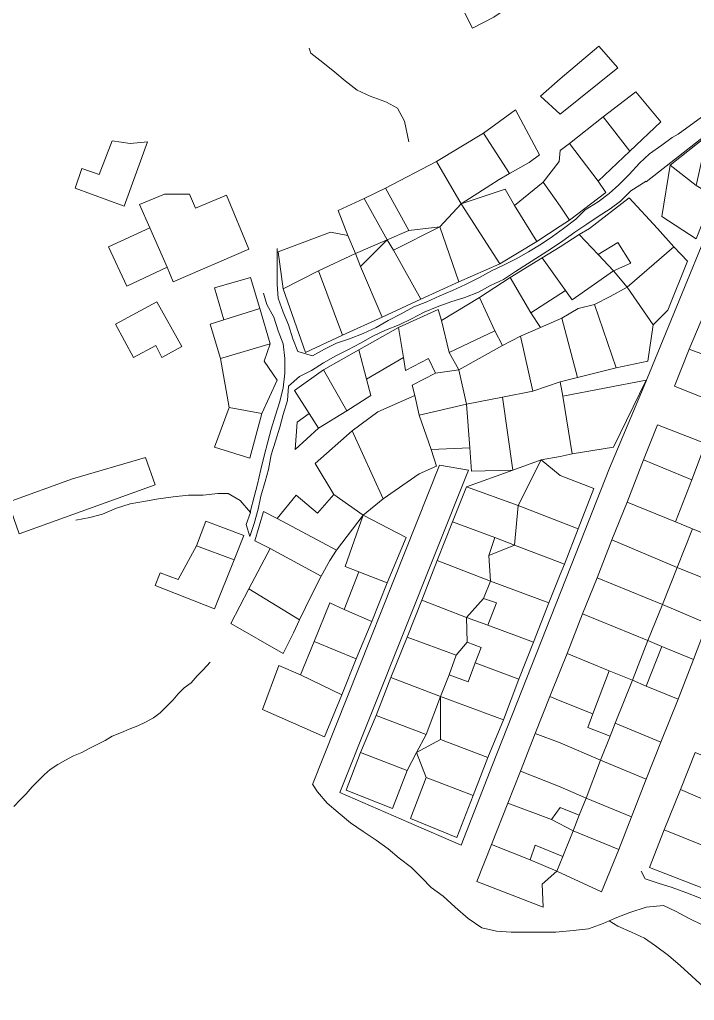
# Model space of a CAD drawing. Header units: inches. Extents: x 1138763 to 1140867, y 1050756 to 1053008.
# Drawn here: x 1140364.6 to 1140462.7, y 1051376.2 to 1051518.7 of the extents above; entities that cross this region are included whole.
import ezdxf

# ---------------------------------------------------------------- set-up
doc = ezdxf.new("R2010")
doc.units = ezdxf.units.IN
doc.header["$MEASUREMENT"] = 0
for name, color, linetype, lineweight in [('LimEdif_AM', 44, 'Continuous', 5), ('ViaPrin_AM', 1, 'Continuous', 15), ('ViaSec_AM', 1, 'Continuous', 18)]:
    doc.layers.add(name, color=color, linetype=linetype, lineweight=lineweight)

msp = doc.modelspace()

# ---------------------------------------------------------------- linework, layer by layer
at = {"layer": 'LimEdif_AM'}
for points in [[(1140430.44, 1051517.5), (1140428.56, 1051521.25), (1140433.31, 1051523.5), (1140432.06, 1051525.87), (1140435.44, 1051527.62), (1140438.44, 1051521.62), (1140436.31, 1051521), (1140433.56, 1051519.12), (1140430.44, 1051517.5)], [(1140443.19, 1051505), (1140440.31, 1051507.62), (1140443.19, 1051510.12), (1140448.81, 1051514.87), (1140451.56, 1051511.75), (1140443.19, 1051505)], [(1140449.44, 1051504.62), (1140454.19, 1051508.25), (1140457.81, 1051503.87), (1140453.31, 1051499.62), (1140449.44, 1051504.62)], [(1140432.06, 1051502.25), (1140436.69, 1051505.62), (1140440.19, 1051499.12), (1140438.69, 1051498), (1140435.81, 1051496.37), (1140432.06, 1051502.25)], [(1140444.56, 1051500.75), (1140449.44, 1051504.62), (1140453.31, 1051499.62), (1140448.69, 1051495.25), (1140444.56, 1051500.75)], [(1140425.19, 1051498.12), (1140432.06, 1051502.25), (1140435.81, 1051496.37), (1140434.31, 1051495.5), (1140428.81, 1051492), (1140425.19, 1051498.12)], [(1140459.19, 1051497.62), (1140464.56, 1051501.87), (1140462.94, 1051494.62), (1140459.19, 1051497.62)], [(1140379.81, 1051491.62), (1140372.69, 1051494.25), (1140373.69, 1051497.12), (1140376.19, 1051496.25), (1140378.06, 1051501.12), (1140380.69, 1051500.75), (1140383.19, 1051501), (1140379.81, 1051491.62)], [(1140448.69, 1051495.25), (1140449.81, 1051493.62), (1140444.56, 1051489.62), (1140443.19, 1051491.62), (1140440.69, 1051495.12), (1140443.06, 1051498.12), (1140443.19, 1051499.75), (1140444.56, 1051500.75), (1140448.69, 1051495.25)], [(1140417.81, 1051494.25), (1140425.19, 1051498.12), (1140428.81, 1051492), (1140425.69, 1051488.62), (1140421.19, 1051488.12), (1140417.81, 1051494.25)], [(1140462.94, 1051494.62), (1140465.44, 1051493.12), (1140462.94, 1051486.87), (1140457.94, 1051490.12), (1140459.19, 1051497.62), (1140462.94, 1051494.62)], [(1140414.69, 1051492.75), (1140417.81, 1051494.25), (1140421.19, 1051488.12), (1140418.06, 1051486.75), (1140414.69, 1051492.75)], [(1140436.56, 1051491.75), (1140440.69, 1051495.12), (1140443.19, 1051491.62), (1140444.56, 1051489.62), (1140443.19, 1051488.75), (1140439.81, 1051486.5), (1140436.56, 1051491.75)], [(1140386.06, 1051482.75), (1140383.56, 1051488.5), (1140382.06, 1051491.87), (1140385.69, 1051493.37), (1140389.31, 1051493.37), (1140390.19, 1051491.37), (1140394.69, 1051493.25), (1140397.94, 1051485.37), (1140386.94, 1051480.62), (1140386.06, 1051482.75)], [(1140428.81, 1051492), (1140435.19, 1051494.12), (1140436.56, 1051491.75), (1140439.81, 1051486.5), (1140434.44, 1051483.25), (1140428.81, 1051492)], [(1140445.94, 1051487.5), (1140447.44, 1051488.37), (1140453.19, 1051492.87), (1140457.31, 1051488.37), (1140459.69, 1051485.75), (1140452.94, 1051479.87), (1140450.94, 1051482.25), (1140453.44, 1051483.37), (1140451.56, 1051486.37), (1140448.69, 1051484.62), (1140445.94, 1051487.5)], [(1140412.31, 1051487.37), (1140410.94, 1051491), (1140414.69, 1051492.75), (1140418.06, 1051486.75), (1140413.44, 1051484.75), (1140412.31, 1051487.37)], [(1140428.81, 1051492), (1140434.44, 1051483.25), (1140428.44, 1051480.62), (1140425.69, 1051488.62), (1140428.81, 1051492)], [(1140425.69, 1051488.62), (1140418.94, 1051485.25), (1140418.06, 1051486.75), (1140421.19, 1051488.12), (1140425.69, 1051488.62)], [(1140425.69, 1051488.62), (1140428.44, 1051480.62), (1140422.94, 1051478.12), (1140418.94, 1051485.25), (1140425.69, 1051488.62)], [(1140386.06, 1051482.75), (1140380.19, 1051480), (1140377.56, 1051485.75), (1140383.56, 1051488.5), (1140386.06, 1051482.75)], [(1140413.44, 1051484.75), (1140408.06, 1051482.25), (1140402.94, 1051479.62), (1140402.19, 1051485), (1140409.81, 1051487.87), (1140412.31, 1051487.37), (1140413.44, 1051484.75)], [(1140448.69, 1051484.62), (1140450.94, 1051482.25), (1140444.94, 1051478), (1140443.94, 1051479.37), (1140440.56, 1051484.12), (1140443.19, 1051485.75), (1140445.94, 1051487.5), (1140448.69, 1051484.62)], [(1140418.06, 1051486.75), (1140414.19, 1051482.87), (1140413.44, 1051484.75), (1140418.06, 1051486.75)], [(1140418.94, 1051485.25), (1140422.94, 1051478.12), (1140417.31, 1051475.5), (1140414.19, 1051482.87), (1140418.06, 1051486.75), (1140418.94, 1051485.25)], [(1140450.94, 1051482.25), (1140448.69, 1051484.62), (1140451.56, 1051486.37), (1140453.44, 1051483.37), (1140450.94, 1051482.25)], [(1140459.69, 1051485.75), (1140461.69, 1051483.62), (1140458.81, 1051476.5), (1140456.69, 1051474.37), (1140452.94, 1051479.87), (1140459.69, 1051485.75)], [(1140414.19, 1051482.87), (1140417.31, 1051475.5), (1140411.56, 1051472.87), (1140408.06, 1051482.25), (1140413.44, 1051484.75), (1140414.19, 1051482.87)], [(1140435.94, 1051481.25), (1140440.56, 1051484.12), (1140443.94, 1051479.37), (1140438.94, 1051476.12), (1140435.94, 1051481.25)], [(1140408.06, 1051482.25), (1140411.56, 1051472.87), (1140406.19, 1051470.37), (1140402.94, 1051479.62), (1140408.06, 1051482.25)], [(1140452.94, 1051479.87), (1140450.44, 1051478.5), (1140448.19, 1051477.37), (1140445.81, 1051476.75), (1140443.44, 1051475.37), (1140440.31, 1051474), (1140438.94, 1051476.12), (1140443.94, 1051479.37), (1140444.94, 1051478), (1140450.94, 1051482.25), (1140452.94, 1051479.87)], [(1140399.56, 1051476.75), (1140394.31, 1051475.12), (1140392.94, 1051479.75), (1140398.19, 1051481.25), (1140399.56, 1051476.75)], [(1140431.44, 1051478.37), (1140435.94, 1051481.25), (1140438.94, 1051476.12), (1140440.31, 1051474), (1140437.44, 1051472.75), (1140434.81, 1051471.37), (1140433.69, 1051473.5), (1140431.44, 1051478.37)], [(1140452.94, 1051479.87), (1140456.69, 1051474.37), (1140455.94, 1051469.12), (1140451.31, 1051468.12), (1140448.19, 1051477.37), (1140450.44, 1051478.5), (1140452.94, 1051479.87)], [(1140385.31, 1051469.62), (1140384.44, 1051471.37), (1140381.19, 1051469.62), (1140378.56, 1051474.5), (1140384.56, 1051477.75), (1140388.19, 1051471.25), (1140385.31, 1051469.62)], [(1140425.94, 1051475), (1140431.44, 1051478.37), (1140433.69, 1051473.5), (1140427.06, 1051470.37), (1140425.94, 1051475)], [(1140448.19, 1051477.37), (1140451.31, 1051468.12), (1140445.69, 1051466.75), (1140443.44, 1051475.37), (1140445.81, 1051476.75), (1140448.19, 1051477.37)], [(1140399.56, 1051476.75), (1140401.06, 1051471.62), (1140393.81, 1051469.5), (1140392.31, 1051474.5), (1140394.31, 1051475.12), (1140399.56, 1051476.75)], [(1140419.69, 1051474), (1140425.44, 1051476.62), (1140425.94, 1051475), (1140427.06, 1051470.37), (1140428.44, 1051467.87), (1140425.06, 1051467.37), (1140424.06, 1051469.5), (1140420.69, 1051467.75), (1140420.44, 1051469.62), (1140419.69, 1051474)], [(1140471.19, 1051473.62), (1140469.56, 1051469.62), (1140468.56, 1051468.37), (1140461.94, 1051470.87), (1140464.19, 1051476.25), (1140471.19, 1051473.62)], [(1140443.44, 1051475.37), (1140445.69, 1051466.75), (1140443.19, 1051466.12), (1140439.19, 1051464.75), (1140437.44, 1051472.75), (1140440.31, 1051474), (1140443.44, 1051475.37)], [(1140413.94, 1051470.75), (1140419.69, 1051474), (1140420.44, 1051469.62), (1140415.06, 1051466.5), (1140413.94, 1051470.75)], [(1140434.81, 1051471.37), (1140428.44, 1051467.87), (1140427.06, 1051470.37), (1140433.69, 1051473.5), (1140434.81, 1051471.37)], [(1140401.06, 1051471.62), (1140400.19, 1051469.12), (1140402.06, 1051466.37), (1140399.81, 1051461.5), (1140395.06, 1051462.37), (1140393.81, 1051469.5), (1140401.06, 1051471.62)], [(1140437.44, 1051472.75), (1140439.19, 1051464.75), (1140434.81, 1051463.87), (1140429.56, 1051462.87), (1140428.44, 1051467.87), (1140434.81, 1051471.37), (1140437.44, 1051472.75)], [(1140408.81, 1051467.87), (1140413.94, 1051470.75), (1140415.06, 1051466.5), (1140415.69, 1051464.12), (1140412.19, 1051461.87), (1140408.81, 1051467.87)], [(1140468.56, 1051468.37), (1140466.94, 1051462.62), (1140459.81, 1051465.5), (1140461.94, 1051470.87), (1140468.56, 1051468.37)], [(1140412.19, 1051461.87), (1140408.06, 1051459.37), (1140406.69, 1051461.5), (1140404.56, 1051464.87), (1140408.81, 1051467.87), (1140412.19, 1051461.87)], [(1140428.44, 1051467.87), (1140429.56, 1051462.87), (1140422.69, 1051461.25), (1140422.06, 1051464.12), (1140421.69, 1051465.62), (1140425.06, 1051467.37), (1140428.44, 1051467.87)], [(1140443.19, 1051466.12), (1140443.56, 1051464), (1140444.94, 1051455.62), (1140443.19, 1051455.25), (1140440.44, 1051454.75), (1140436.31, 1051453.25), (1140434.81, 1051463.87), (1140439.19, 1051464.75), (1140443.19, 1051466.12)], [(1140443.56, 1051464), (1140455.69, 1051466.37), (1140450.94, 1051456.62), (1140444.94, 1051455.62), (1140443.56, 1051464)], [(1140422.69, 1051461.25), (1140424.44, 1051456.25), (1140425.19, 1051453.87), (1140422.69, 1051452.75), (1140417.44, 1051449.12), (1140412.94, 1051459), (1140416.69, 1051461.75), (1140422.06, 1051464.12), (1140422.69, 1051461.25)], [(1140429.56, 1051462.87), (1140430.06, 1051456.5), (1140424.44, 1051456.25), (1140422.69, 1051461.25), (1140429.56, 1051462.87)], [(1140434.81, 1051463.87), (1140436.31, 1051453.25), (1140430.31, 1051453.12), (1140430.06, 1051456.5), (1140429.56, 1051462.87), (1140434.81, 1051463.87)], [(1140399.81, 1051461.5), (1140398.06, 1051455), (1140392.94, 1051456.62), (1140395.06, 1051462.37), (1140399.81, 1051461.5)], [(1140408.06, 1051459.37), (1140404.69, 1051456.25), (1140404.94, 1051460.25), (1140406.69, 1051461.5), (1140408.06, 1051459.37)], [(1140410.31, 1051449.75), (1140407.56, 1051454.25), (1140412.94, 1051459), (1140417.44, 1051449.12), (1140414.56, 1051446.75), (1140410.31, 1051449.75)], [(1140455.31, 1051454.75), (1140457.31, 1051459.87), (1140464.31, 1051457.12), (1140462.31, 1051451.87), (1140455.31, 1051454.75)], [(1140364.56, 1051444), (1140362.94, 1051448.62), (1140372.31, 1051452), (1140382.94, 1051455.12), (1140384.31, 1051451.12), (1140364.56, 1051444)], [(1140440.44, 1051454.75), (1140437.06, 1051448.12), (1140429.56, 1051450.87), (1140436.31, 1051453.25), (1140440.44, 1051454.75)], [(1140440.44, 1051454.75), (1140443.19, 1051452.5), (1140448.06, 1051450.62), (1140445.81, 1051444.75), (1140443.19, 1051445.75), (1140437.06, 1051448.12), (1140440.44, 1051454.75)], [(1140462.31, 1051451.87), (1140459.94, 1051445.75), (1140452.94, 1051448.62), (1140455.31, 1051454.75), (1140462.31, 1051451.87)], [(1140437.06, 1051448.12), (1140436.56, 1051442.37), (1140433.69, 1051443.5), (1140427.56, 1051445.75), (1140429.56, 1051450.87), (1140437.06, 1051448.12)], [(1140414.56, 1051446.75), (1140410.69, 1051441.62), (1140402.06, 1051446.25), (1140404.81, 1051449.62), (1140407.94, 1051447), (1140410.31, 1051449.75), (1140414.56, 1051446.75)], [(1140459.94, 1051445.75), (1140462.44, 1051444.75), (1140460.19, 1051439.12), (1140450.69, 1051443.12), (1140452.94, 1051448.62), (1140459.94, 1051445.75)], [(1140401.06, 1051441.87), (1140398.81, 1051443), (1140400.06, 1051447.25), (1140402.06, 1051446.25), (1140410.69, 1051441.62), (1140409.69, 1051440.12), (1140408.44, 1051437.87), (1140401.06, 1051441.87)], [(1140445.81, 1051444.75), (1140443.81, 1051439.62), (1140436.56, 1051442.37), (1140437.06, 1051448.12), (1140443.19, 1051445.75), (1140445.81, 1051444.75)], [(1140390.31, 1051442.25), (1140391.69, 1051445.87), (1140397.19, 1051443.75), (1140395.81, 1051440.25), (1140390.31, 1051442.25)], [(1140413.94, 1051438.5), (1140411.94, 1051439.25), (1140414.56, 1051446.75), (1140420.81, 1051443.5), (1140418.06, 1051436.87), (1140413.94, 1051438.5)], [(1140433.69, 1051443.5), (1140432.81, 1051440.87), (1140433.06, 1051437.12), (1140425.31, 1051440.12), (1140427.56, 1051445.75), (1140433.69, 1051443.5)], [(1140462.44, 1051444.75), (1140464.56, 1051443.87), (1140468.94, 1051442.12), (1140466.69, 1051436.5), (1140460.19, 1051439.12), (1140462.44, 1051444.75)], [(1140436.56, 1051442.37), (1140432.81, 1051440.87), (1140433.69, 1051443.5), (1140436.56, 1051442.37)], [(1140460.19, 1051439.12), (1140458.06, 1051433.75), (1140448.56, 1051437.62), (1140450.69, 1051443.12), (1140460.19, 1051439.12)], [(1140395.81, 1051440.25), (1140392.94, 1051433.12), (1140384.31, 1051436.5), (1140385.06, 1051438.37), (1140387.69, 1051437.37), (1140390.31, 1051442.25), (1140395.81, 1051440.25)], [(1140408.44, 1051437.87), (1140407.06, 1051435.12), (1140405.31, 1051431.5), (1140397.94, 1051436), (1140401.06, 1051441.87), (1140408.44, 1051437.87)], [(1140436.56, 1051442.37), (1140443.81, 1051439.62), (1140443.19, 1051438.12), (1140441.56, 1051434), (1140433.06, 1051437.12), (1140432.81, 1051440.87), (1140436.56, 1051442.37)], [(1140433.06, 1051437.12), (1140432.06, 1051434.62), (1140429.56, 1051431.87), (1140423.06, 1051434.37), (1140425.31, 1051440.12), (1140433.06, 1051437.12)], [(1140466.69, 1051436.5), (1140464.56, 1051431), (1140458.06, 1051433.75), (1140460.19, 1051439.12), (1140466.69, 1051436.5)], [(1140418.06, 1051436.87), (1140415.81, 1051431.25), (1140411.81, 1051433), (1140413.94, 1051438.5), (1140418.06, 1051436.87)], [(1140458.06, 1051433.75), (1140455.94, 1051428.5), (1140446.44, 1051432.37), (1140448.56, 1051437.62), (1140458.06, 1051433.75)], [(1140405.31, 1051431.5), (1140404.44, 1051429.62), (1140402.94, 1051426.62), (1140395.31, 1051431), (1140397.94, 1051436), (1140405.31, 1051431.5)], [(1140433.06, 1051437.12), (1140441.56, 1051434), (1140439.31, 1051428.25), (1140432.69, 1051430.75), (1140433.94, 1051434), (1140432.06, 1051434.62), (1140433.06, 1051437.12)], [(1140429.56, 1051431.87), (1140429.69, 1051428.25), (1140428.06, 1051426.37), (1140420.94, 1051429), (1140423.06, 1051434.37), (1140429.56, 1051431.87)], [(1140432.06, 1051434.62), (1140433.94, 1051434), (1140432.69, 1051430.75), (1140429.56, 1051431.87), (1140432.06, 1051434.62)], [(1140415.81, 1051431.25), (1140413.56, 1051425.87), (1140407.44, 1051428.37), (1140409.69, 1051434), (1140411.81, 1051433), (1140415.81, 1051431.25)], [(1140464.56, 1051431), (1140462.56, 1051425.75), (1140457.94, 1051427.62), (1140455.94, 1051428.5), (1140458.06, 1051433.75), (1140464.56, 1051431)], [(1140432.69, 1051430.75), (1140439.31, 1051428.25), (1140437.19, 1051422.87), (1140430.81, 1051425.25), (1140431.69, 1051427.5), (1140429.69, 1051428.25), (1140429.56, 1051431.87), (1140432.69, 1051430.75)], [(1140455.94, 1051428.5), (1140453.69, 1051422.75), (1140450.31, 1051424.12), (1140444.19, 1051426.62), (1140446.44, 1051432.37), (1140455.94, 1051428.5)], [(1140428.06, 1051426.37), (1140427.06, 1051423.5), (1140425.81, 1051420.37), (1140418.56, 1051423.12), (1140420.94, 1051429), (1140428.06, 1051426.37)], [(1140413.56, 1051425.87), (1140411.44, 1051420.62), (1140405.44, 1051423.5), (1140407.44, 1051428.37), (1140413.56, 1051425.87)], [(1140429.69, 1051428.25), (1140431.69, 1051427.5), (1140430.81, 1051425.25), (1140429.81, 1051422.5), (1140427.06, 1051423.5), (1140428.06, 1051426.37), (1140429.69, 1051428.25)], [(1140457.94, 1051427.62), (1140455.69, 1051421.87), (1140453.69, 1051422.75), (1140455.94, 1051428.5), (1140457.94, 1051427.62)], [(1140462.56, 1051425.75), (1140460.31, 1051420), (1140455.69, 1051421.87), (1140457.94, 1051427.62), (1140462.56, 1051425.75)], [(1140450.31, 1051424.12), (1140447.94, 1051417.87), (1140443.19, 1051419.75), (1140441.69, 1051420.37), (1140443.19, 1051424.12), (1140444.19, 1051426.62), (1140450.31, 1051424.12)], [(1140411.44, 1051420.62), (1140408.94, 1051414.5), (1140399.94, 1051418.5), (1140402.31, 1051424.87), (1140405.44, 1051423.5), (1140411.44, 1051420.62)], [(1140437.19, 1051422.87), (1140434.94, 1051417), (1140425.81, 1051420.37), (1140427.06, 1051423.5), (1140429.81, 1051422.5), (1140430.81, 1051425.25), (1140437.19, 1051422.87)], [(1140425.81, 1051420.37), (1140423.69, 1051414.87), (1140416.44, 1051417.62), (1140418.56, 1051423.12), (1140425.81, 1051420.37)], [(1140453.69, 1051422.75), (1140451.19, 1051416.5), (1140450.44, 1051414.62), (1140447.19, 1051415.87), (1140447.94, 1051417.87), (1140450.31, 1051424.12), (1140453.69, 1051422.75)], [(1140455.69, 1051421.87), (1140460.31, 1051420), (1140457.81, 1051413.75), (1140451.19, 1051416.5), (1140453.69, 1051422.75), (1140455.69, 1051421.87)], [(1140425.81, 1051420.37), (1140425.81, 1051414.12), (1140422.31, 1051412.25), (1140423.69, 1051414.87), (1140425.81, 1051420.37)], [(1140434.94, 1051417), (1140432.69, 1051411.5), (1140425.81, 1051414.12), (1140425.81, 1051420.37), (1140434.94, 1051417)], [(1140447.94, 1051417.87), (1140447.19, 1051415.87), (1140450.44, 1051414.62), (1140449.06, 1051411.12), (1140443.19, 1051413.62), (1140439.56, 1051415), (1140441.69, 1051420.37), (1140443.19, 1051419.75), (1140447.94, 1051417.87)], [(1140423.69, 1051414.87), (1140422.31, 1051412.25), (1140420.94, 1051409.62), (1140414.19, 1051412.25), (1140416.44, 1051417.62), (1140423.69, 1051414.87)], [(1140451.19, 1051416.5), (1140457.81, 1051413.75), (1140455.69, 1051408.37), (1140449.06, 1051411.12), (1140450.44, 1051414.62), (1140451.19, 1051416.5)], [(1140449.06, 1051411.12), (1140446.94, 1051405.62), (1140443.19, 1051407.25), (1140437.44, 1051409.5), (1140439.56, 1051415), (1140443.19, 1051413.62), (1140449.06, 1051411.12)], [(1140425.81, 1051414.12), (1140432.69, 1051411.5), (1140430.56, 1051406), (1140423.69, 1051408.62), (1140422.31, 1051412.25), (1140425.81, 1051414.12)], [(1140420.94, 1051409.62), (1140418.81, 1051404.12), (1140412.06, 1051406.75), (1140414.19, 1051412.25), (1140420.94, 1051409.62)], [(1140470.31, 1051409.12), (1140468.19, 1051403.62), (1140460.69, 1051406.87), (1140462.81, 1051412.25), (1140470.31, 1051409.12)], [(1140455.69, 1051408.37), (1140453.56, 1051402.87), (1140446.94, 1051405.62), (1140449.06, 1051411.12), (1140455.69, 1051408.37)], [(1140446.94, 1051405.62), (1140445.94, 1051403.12), (1140443.19, 1051404.25), (1140441.94, 1051402.5), (1140435.56, 1051404.87), (1140437.44, 1051409.5), (1140443.19, 1051407.25), (1140446.94, 1051405.62)], [(1140430.56, 1051406), (1140428.19, 1051399.87), (1140421.44, 1051402.62), (1140423.69, 1051408.62), (1140430.56, 1051406)], [(1140468.19, 1051403.62), (1140467.19, 1051401), (1140465.06, 1051401.87), (1140463.81, 1051398.75), (1140458.31, 1051401), (1140460.69, 1051406.87), (1140468.19, 1051403.62)], [(1140441.94, 1051402.5), (1140445.06, 1051400.87), (1140443.56, 1051397.12), (1140439.56, 1051398.75), (1140438.81, 1051396.62), (1140433.19, 1051398.87), (1140435.56, 1051404.87), (1140441.94, 1051402.5)], [(1140446.94, 1051405.62), (1140453.56, 1051402.87), (1140451.69, 1051398.12), (1140445.06, 1051400.87), (1140445.94, 1051403.12), (1140446.94, 1051405.62)], [(1140445.94, 1051403.12), (1140445.06, 1051400.87), (1140441.94, 1051402.5), (1140443.19, 1051404.25), (1140445.94, 1051403.12)], [(1140451.69, 1051398.12), (1140449.19, 1051392), (1140442.69, 1051395), (1140443.56, 1051397.12), (1140445.06, 1051400.87), (1140451.69, 1051398.12)], [(1140463.81, 1051398.75), (1140465.94, 1051397.87), (1140463.94, 1051392.5), (1140456.19, 1051395.5), (1140458.31, 1051401), (1140463.81, 1051398.75)], [(1140438.81, 1051396.62), (1140442.69, 1051395), (1140440.56, 1051393.12), (1140440.69, 1051389.75), (1140431.06, 1051393.5), (1140433.19, 1051398.87), (1140438.81, 1051396.62)], [(1140443.56, 1051397.12), (1140442.69, 1051395), (1140438.81, 1051396.62), (1140439.56, 1051398.75), (1140443.56, 1051397.12)]]:
    msp.add_lwpolyline(points, dxfattribs=at)
at = {"layer": 'ViaPrin_AM'}
msp.add_lwpolyline([(1140407.21, 1051407.58), (1140425.67, 1051453.98), (1140429.86, 1051453.26), (1140411.17, 1051406.44), (1140421.18, 1051402.08), (1140428.82, 1051398.76), (1140433.34, 1051410.42), (1140445.39, 1051441), (1140450.36, 1051453.56), (1140455.37, 1051465.54), (1140469.96, 1051501.07), (1140472.48, 1051508.27), (1140464.66, 1051502.19), (1140455.66, 1051495.19)], dxfattribs=at)
at = {"layer": 'ViaSec_AM'}
for points in [[(1140421.19, 1051501), (1140420.56, 1051504), (1140419.56, 1051505.87), (1140417.94, 1051506.75), (1140417.69, 1051506.87), (1140415.56, 1051507.62), (1140413.69, 1051508.5), (1140411.94, 1051509.87), (1140410.44, 1051511.12), (1140408.69, 1051512.5), (1140406.94, 1051513.87), (1140406.69, 1051514.62)], [(1140402.06, 1051485.5), (1140402.06, 1051484.37), (1140402.06, 1051482.25), (1140402.06, 1051480.25), (1140402.19, 1051478.25), (1140402.94, 1051476.25), (1140403.69, 1051474.37), (1140404.31, 1051472.37), (1140405.06, 1051470.5), (1140407.19, 1051469.87), (1140408.94, 1051470.87), (1140410.69, 1051471.75), (1140412.56, 1051472.37), (1140414.56, 1051473.12), (1140416.44, 1051474), (1140418.19, 1051475), (1140420.06, 1051476), (1140421.94, 1051477), (1140423.81, 1051477.75), (1140425.69, 1051478.62), (1140427.56, 1051479.37), (1140429.44, 1051480.25), (1140431.44, 1051481.25), (1140433.19, 1051482.25), (1140435.06, 1051483.12), (1140436.81, 1051484), (1140438.56, 1051485), (1140440.44, 1051486.12), (1140442.06, 1051487.25), (1140443.69, 1051488.37), (1140445.44, 1051489.75), (1140446.81, 1051491.12), (1140448.69, 1051492.25), (1140450.31, 1051493.5), (1140451.69, 1051494.75), (1140453.19, 1051496.25), (1140454.69, 1051497.87), (1140456.19, 1051499.25), (1140457.94, 1051500.5), (1140459.44, 1051501.62), (1140460.31, 1051502.12), (1140465.31, 1051505.75)], [(1140455.69, 1051495.25), (1140453.44, 1051493.87), (1140451.94, 1051492.37), (1140450.44, 1051491.25), (1140448.69, 1051490.12), (1140447.06, 1051489), (1140445.31, 1051487.87), (1140443.56, 1051486.62), (1140441.94, 1051485.5), (1140440.19, 1051484.37), (1140438.44, 1051483.25), (1140436.69, 1051482.12), (1140434.94, 1051481), (1140433.06, 1051480.12), (1140431.31, 1051479.12), (1140429.31, 1051478.37), (1140427.31, 1051477.75), (1140425.31, 1051477), (1140423.44, 1051476.25), (1140421.56, 1051475.25), (1140419.81, 1051474.37), (1140417.81, 1051473.62), (1140415.94, 1051472.75), (1140414.19, 1051471.75), (1140412.31, 1051470.75), (1140410.56, 1051469.87), (1140408.81, 1051468.87), (1140407.06, 1051467.75), (1140405.31, 1051466.87), (1140403.69, 1051465.5), (1140403.56, 1051463.37), (1140402.94, 1051461.37), (1140402.44, 1051459.5), (1140401.81, 1051457.5), (1140401.19, 1051455.5), (1140400.81, 1051453.37), (1140400.31, 1051451.62), (1140399.69, 1051449.5), (1140399.31, 1051447.62), (1140398.69, 1051445.5), (1140398.06, 1051443.62), (1140397.56, 1051445.37), (1140398.19, 1051447.12)], [(1140398.19, 1051447.12), (1140398.19, 1051447.37), (1140398.69, 1051449.37), (1140399.19, 1051451.25), (1140399.69, 1051453.37), (1140400.19, 1051455.37), (1140400.69, 1051457.37), (1140401.19, 1051459.25), (1140401.81, 1051461.25), (1140402.44, 1051463.25), (1140402.94, 1051465.25), (1140403.19, 1051467.37), (1140403.19, 1051469.5), (1140402.94, 1051471.62), (1140402.19, 1051473.5), (1140401.56, 1051475.5), (1140400.56, 1051477.37), (1140400.06, 1051479)], [(1140398.19, 1051447.12), (1140396.69, 1051448.87), (1140394.94, 1051449.87), (1140393.44, 1051449.87), (1140391.31, 1051449.62), (1140389.19, 1051449.62), (1140386.94, 1051449.37), (1140384.81, 1051449.12), (1140382.94, 1051448.75), (1140380.69, 1051448.37), (1140378.69, 1051447.75), (1140376.69, 1051446.87), (1140374.81, 1051446.37), (1140372.81, 1051446)], [(1140363.81, 1051404.37), (1140364.69, 1051405.37), (1140365.56, 1051406.25), (1140366.44, 1051407.25), (1140367.31, 1051408.12), (1140368.19, 1051409), (1140369.06, 1051409.75), (1140370.19, 1051410.5), (1140371.31, 1051411.12), (1140372.44, 1051411.75), (1140373.69, 1051412.25), (1140374.81, 1051412.87), (1140375.81, 1051413.37), (1140377.06, 1051414), (1140378.06, 1051414.62), (1140379.44, 1051415.12), (1140380.56, 1051415.62), (1140381.81, 1051416.12), (1140382.94, 1051416.62), (1140384.06, 1051417.25), (1140385.06, 1051418), (1140385.94, 1051418.87), (1140386.94, 1051419.87), (1140387.69, 1051420.75), (1140388.56, 1051421.62), (1140389.56, 1051422.37), (1140390.44, 1051423.37), (1140391.31, 1051424.25), (1140392.31, 1051425.37)], [(1140407.19, 1051407.62), (1140407.94, 1051406.5), (1140409.31, 1051404.87), (1140410.94, 1051403.5), (1140412.69, 1051402), (1140414.56, 1051400.75), (1140416.44, 1051399.5), (1140418.19, 1051398.25), (1140419.81, 1051396.87), (1140421.56, 1051395.5), (1140423.06, 1051394), (1140424.44, 1051392.62), (1140426.19, 1051391.37), (1140427.94, 1051389.75), (1140429.81, 1051388.12), (1140431.81, 1051386.75), (1140433.94, 1051386.25), (1140436.06, 1051386.12), (1140438.31, 1051386.12), (1140440.44, 1051386.12), (1140442.56, 1051386.12), (1140445.06, 1051386.37), (1140447.31, 1051386.62), (1140449.44, 1051387.37), (1140450.31, 1051387.75), (1140451.44, 1051388.25), (1140453.31, 1051389), (1140455.69, 1051389.75), (1140458.19, 1051390), (1140460.06, 1051389.12), (1140461.94, 1051388.12), (1140463.94, 1051387.12)], [(1140454.94, 1051395), (1140455.56, 1051393.87), (1140457.44, 1051393.25), (1140459.44, 1051392.62), (1140461.44, 1051391.87), (1140463.44, 1051391.12), (1140465.31, 1051390.25), (1140467.31, 1051389.5), (1140469.06, 1051388.5), (1140471.06, 1051387.87), (1140472.19, 1051388.25)], [(1140450.31, 1051387.75), (1140451.56, 1051387), (1140453.56, 1051386.12), (1140455.44, 1051385.25), (1140457.06, 1051384.12), (1140458.94, 1051382.75), (1140460.69, 1051381.25), (1140462.31, 1051379.75), (1140464.06, 1051378.12), (1140465.56, 1051376.37), (1140466.94, 1051374.75)]]:
    msp.add_lwpolyline(points, dxfattribs=at)

doc.saveas('drawing.dxf')
